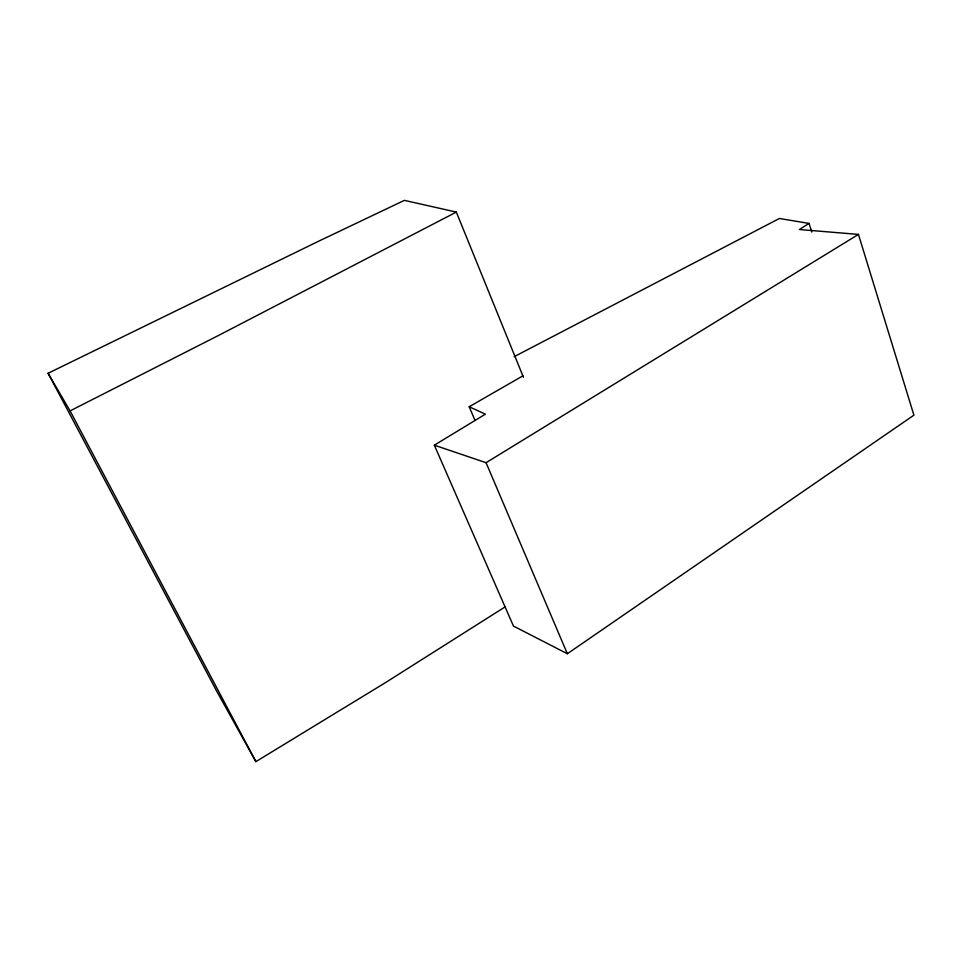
<?xml version="1.0" encoding="UTF-8"?>
<svg xmlns="http://www.w3.org/2000/svg" width="962" height="962" viewBox="0 0 962 962"><rect width="100%" height="100%" fill="white"/><g stroke="black" fill="none" stroke-linecap="round" stroke-linejoin="round"><path stroke-width="1.44" d="M522.859 375.877L469.203 406.746L485.377 414.177L434.343 445.178L513.455 626.07L567.352 653.739L913.9 415.175L858.453 234.403L799.434 229.521L809.042 223.424L811.772 232.01M505.471 606.661L385.497 682.611L255.892 761.639L216.775 691.329L48.1 373.268L319.48 240.801L404.377 200.361L456.337 212.085L523.412 377.224M434.343 445.178L486.063 462.698L858.453 234.403M514.177 356.661L779.388 218.482L809.042 223.424M456.337 212.085L218.542 335.449L70.07 410.906L48.1 373.268M70.07 410.906L255.892 761.639M486.063 462.698L567.352 653.739M469.203 406.746L475.024 420.49"/></g></svg>
